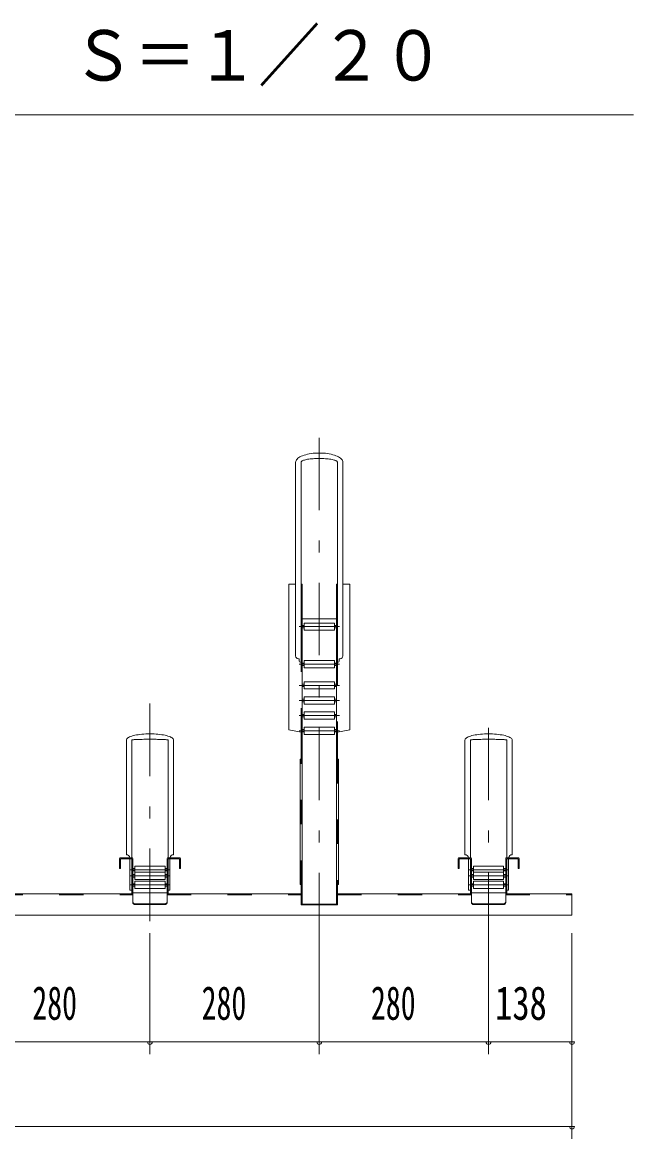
# Model space of a CAD drawing. Units: millimetres, scale not verified. Extents: x -5940 to 5940, y -6448 to 6448.
# Drawn here: x -389 to 622, y -2431 to -584 of the extents above; entities that cross this region are included whole.
import ezdxf
from ezdxf.enums import TextEntityAlignment as Align

# ---------------------------------------------------------------- set-up
doc = ezdxf.new("R2010")
doc.units = ezdxf.units.MM
doc.header["$LTSCALE"] = 10
doc.linetypes.add('USER2', pattern=[10, 4, -6])
doc.linetypes.add('USER3', pattern=[24, 12, -5, 2, -5])
for name, color, linetype, lineweight in [('0-2_2-0BOLD', 7, 'Continuous', 18), ('0-3_2-1HIDDEN', 3, 'USER2', 18), ('0-4_2-2CENTER', 3, 'USER3', 18), ('0-5_2-5DIM', 3, 'Continuous', 18)]:
    doc.layers.add(name, color=color, linetype=linetype, lineweight=lineweight)
doc.styles.add('ＭＳ ゴシック', font='')
doc.styles.get('ＭＳ ゴシック').set_extended_font_data('MS Gothic')

msp = doc.modelspace()

# ---------------------------------------------------------------- linework, layer by layer
at = {"layer": '0-2_2-0BOLD'}
for p, q in [((73.52, -1570.92), (130.32, -1570.92)), ((73.52, -1581.81), (76.92, -1581.81)), ((76.92, -1585.81), (73.52, -1585.81)), ((130.32, -1581.81), (126.92, -1581.81)), ((126.92, -1585.81), (130.32, -1585.81)), ((73.52, -1644.1), (76.92, -1644.1)), ((130.32, -1644.1), (126.92, -1644.1)), ((76.92, -1648.1), (73.52, -1648.1)), ((126.92, -1648.1), (130.32, -1648.1)), ((73.52, -1678.98), (76.92, -1678.98)), ((130.32, -1678.98), (126.92, -1678.98)), ((76.92, -1682.98), (73.52, -1682.98)), ((126.92, -1682.98), (130.32, -1682.98)), ((73.52, -1704.03), (76.92, -1704.03)), ((76.92, -1708.03), (73.52, -1708.03)), ((130.32, -1704.03), (126.92, -1704.03)), ((126.92, -1708.03), (130.32, -1708.03)), ((73.52, -1729.07), (76.92, -1729.07)), ((76.92, -1733.07), (73.52, -1733.07)), ((130.32, -1729.07), (126.92, -1729.07)), ((126.92, -1733.07), (130.32, -1733.07)), ((76.92, -1754.12), (73.52, -1754.12)), ((130.32, -1754.12), (126.92, -1754.12)), ((-217.08, -1771.51), (-217.08, -1961.23)), ((71.92, -1758.53), (73.52, -1758.53)), ((73.52, -1758.12), (76.92, -1758.12)), ((126.92, -1758.12), (130.32, -1758.12)), ((130.32, -1758.53), (131.92, -1758.53)), ((-148.08, -1966.23), (-129.28, -1966.23)), ((-129.28, -1984.23), (-129.28, -1967.83)), ((351.92, -1966.23), (333.12, -1966.23)), ((333.12, -1984.23), (333.12, -1967.83)), ((-203.08, -1984.23), (-206.48, -1984.23)), ((-206.48, -1988.23), (-203.08, -1988.23)), ((-203.08, -1994.23), (-206.48, -1994.23)), ((-203.08, -1990.23), (-153.08, -1990.23)), ((-149.68, -1984.23), (-153.08, -1984.23)), ((-153.08, -1988.23), (-149.68, -1988.23)), ((-153.08, -1994.23), (-149.68, -1994.23)), ((353.52, -1984.23), (356.92, -1984.23)), ((356.92, -1988.23), (353.52, -1988.23)), ((356.92, -1994.23), (353.52, -1994.23)), ((406.92, -1990.23), (356.92, -1990.23)), ((406.92, -1984.23), (410.32, -1984.23)), ((410.32, -1988.23), (406.92, -1988.23)), ((406.92, -1994.23), (410.32, -1994.23)), ((-206.48, -1998.23), (-203.08, -1998.23)), ((-203.08, -2009.23), (-206.48, -2009.23)), ((-206.48, -2013.23), (-203.08, -2013.23)), ((-149.68, -1998.23), (-153.08, -1998.23)), ((-153.08, -2009.23), (-149.68, -2009.23)), ((-149.68, -2013.23), (-153.08, -2013.23)), ((73.52, -2010.66), (70.32, -2010.66)), ((353.52, -1998.23), (356.92, -1998.23)), ((356.92, -2009.23), (353.52, -2009.23)), ((353.52, -2013.23), (356.92, -2013.23)), ((410.32, -1998.23), (406.92, -1998.23)), ((406.92, -2009.23), (410.32, -2009.23)), ((410.32, -2013.23), (406.92, -2013.23)), ((-206.48, -2026.23), (-428.08, -2026.23)), ((-149.68, -2024.63), (-206.48, -2024.63)), ((71.92, -2026.23), (-149.68, -2026.23)), ((353.52, -2026.23), (131.92, -2026.23)), ((410.32, -2024.63), (353.52, -2024.63))]:
    msp.add_line(p, q, dxfattribs=at)
for points in [[(140.92, -1632.39), (140.92, -1311.59), (140.77, -1310.28), (140.33, -1308.97), (139.59, -1307.68), (138.57, -1306.43), (137.26, -1305.21), (135.69, -1304.04), (133.87, -1302.93), (131.79, -1301.88), (129.5, -1300.91), (126.99, -1300.02), (124.29, -1299.22), (121.42, -1298.51), (118.4, -1297.9), (115.26, -1297.4), (112.01, -1297), (108.69, -1296.72), (105.32, -1296.54), (101.92, -1296.49), (98.52, -1296.54), (95.15, -1296.72), (91.82, -1297), (88.58, -1297.4), (85.44, -1297.9), (82.42, -1298.51), (79.55, -1299.22), (76.85, -1300.02), (74.34, -1300.91), (72.04, -1301.88), (69.97, -1302.93), (68.14, -1304.04), (66.57, -1305.21), (65.27, -1306.43), (64.25, -1307.68), (63.51, -1308.97), (63.07, -1310.28), (62.92, -1311.59), (62.92, -1632.39)], [(71.92, -1641.02), (71.92, -1311.59), (72.03, -1311.06), (72.37, -1310.53), (72.94, -1310.01), (73.73, -1309.5), (74.73, -1309.01), (75.94, -1308.54), (77.34, -1308.09), (78.94, -1307.67), (80.7, -1307.28), (82.63, -1306.92), (84.71, -1306.59), (86.92, -1306.31), (89.24, -1306.06), (91.66, -1305.86), (94.15, -1305.69), (96.71, -1305.58), (99.3, -1305.51), (101.92, -1305.49), (104.53, -1305.51), (107.13, -1305.58), (109.68, -1305.69), (112.18, -1305.86), (114.6, -1306.06), (116.92, -1306.31), (119.13, -1306.59), (121.2, -1306.92), (123.13, -1307.28), (124.9, -1307.67), (126.49, -1308.09), (127.9, -1308.54), (129.11, -1309.01), (130.11, -1309.5), (130.9, -1310.01), (131.46, -1310.53), (131.8, -1311.06), (131.92, -1311.59), (131.92, -1641.02)], [(71.92, -1803.25), (71.92, -1758.53), (51.52, -1754.6), (51.52, -1513.46), (62.92, -1513.46)], [(71.92, -1513.46), (73.52, -1513.46), (73.52, -2043.06), (130.32, -2043.06), (130.32, -1513.46), (131.92, -1513.46)], [(140.92, -1513.46), (152.32, -1513.46), (152.32, -1754.6), (131.92, -1758.53), (131.92, -1803.25)], [(67.42, -1636.89), (68.92, -1636.89), (68.92, -1641.02)], [(134.92, -1641.02), (134.92, -1636.89), (136.42, -1636.89)], [(-226.88, -1966.23), (-208.08, -1966.23), (-208.08, -1771.51), (-207.97, -1771.4), (-207.63, -1771.29), (-207.06, -1771.18), (-206.27, -1771.07), (-205.27, -1770.97), (-204.06, -1770.87), (-202.66, -1770.77), (-201.06, -1770.69), (-199.29, -1770.6), (-197.37, -1770.53), (-195.29, -1770.46), (-193.08, -1770.4), (-190.76, -1770.35), (-188.34, -1770.31), (-185.85, -1770.27), (-183.29, -1770.25), (-180.7, -1770.23), (-178.08, -1770.23), (-175.47, -1770.23), (-172.87, -1770.25), (-170.32, -1770.27), (-167.82, -1770.31), (-165.4, -1770.35), (-163.08, -1770.4), (-160.87, -1770.46), (-158.8, -1770.53), (-156.87, -1770.6), (-155.1, -1770.69), (-153.51, -1770.77), (-152.1, -1770.87), (-150.89, -1770.97), (-149.89, -1771.07), (-149.1, -1771.18), (-148.54, -1771.29), (-148.2, -1771.4), (-148.08, -1771.51), (-148.08, -1966.23)], [(-139.08, -1961.23), (-139.08, -1771.51), (-139.23, -1770.61), (-139.67, -1769.72), (-140.41, -1768.85), (-141.43, -1767.99), (-142.74, -1767.16), (-144.31, -1766.37), (-146.14, -1765.61), (-148.21, -1764.9), (-150.5, -1764.24), (-153.01, -1763.63), (-155.71, -1763.09), (-158.58, -1762.61), (-161.6, -1762.19), (-164.74, -1761.85), (-167.99, -1761.58), (-171.31, -1761.38), (-174.68, -1761.27), (-178.08, -1761.23), (-181.48, -1761.27), (-184.85, -1761.38), (-188.18, -1761.58), (-191.42, -1761.85), (-194.56, -1762.19), (-197.58, -1762.61), (-200.45, -1763.09), (-203.15, -1763.63), (-205.66, -1764.24), (-207.96, -1764.9), (-210.03, -1765.61), (-211.86, -1766.37), (-213.43, -1767.16), (-214.73, -1767.99), (-215.75, -1768.85), (-216.49, -1769.72), (-216.93, -1770.61), (-217.08, -1771.51)], [(342.92, -1961.23), (342.92, -1771.51), (343.07, -1770.61), (343.51, -1769.72), (344.25, -1768.85)], [(344.25, -1768.85), (345.27, -1767.99), (346.57, -1767.16), (348.14, -1766.37), (349.97, -1765.61), (352.04, -1764.9), (354.34, -1764.24), (356.85, -1763.63), (359.55, -1763.09), (362.42, -1762.61), (365.44, -1762.19), (368.58, -1761.85), (371.82, -1761.58), (375.15, -1761.38), (378.52, -1761.27), (381.92, -1761.23), (385.32, -1761.27), (388.69, -1761.38), (392.01, -1761.58), (395.26, -1761.85), (398.4, -1762.19), (401.42, -1762.61), (404.29, -1763.09), (406.99, -1763.63), (409.5, -1764.24), (411.79, -1764.9), (413.86, -1765.61), (415.69, -1766.37), (417.26, -1767.16), (418.57, -1767.99), (419.59, -1768.85), (420.33, -1769.72), (420.77, -1770.61), (420.92, -1771.51), (420.92, -1961.23)], [(430.72, -1966.23), (411.92, -1966.23), (411.92, -1771.51), (411.8, -1771.4), (411.46, -1771.29), (410.9, -1771.18), (410.11, -1771.07), (409.11, -1770.97), (407.9, -1770.87), (406.49, -1770.77), (404.9, -1770.69), (403.13, -1770.6), (401.2, -1770.53), (399.13, -1770.46), (396.92, -1770.4), (394.6, -1770.35), (392.18, -1770.31), (389.68, -1770.27), (387.13, -1770.25), (384.53, -1770.23), (381.92, -1770.23), (379.3, -1770.23), (376.71, -1770.25), (374.15, -1770.27), (371.66, -1770.31), (369.24, -1770.35), (366.92, -1770.4), (364.71, -1770.46), (362.63, -1770.53), (360.71, -1770.6), (358.94, -1770.69), (357.34, -1770.77), (355.94, -1770.87), (354.73, -1770.97), (353.73, -1771.07), (352.94, -1771.18), (352.37, -1771.29), (352.03, -1771.4), (351.92, -1771.51), (351.92, -1966.23)], [(70.32, -2010.66), (70.32, -1803.25), (73.52, -1803.25)], [(130.32, -1803.25), (133.52, -1803.25), (133.52, -2010.66), (130.32, -2010.66)], [(-208.08, -2024.63), (-208.08, -1967.83), (-226.88, -1967.83), (-226.88, -1984.23), (-228.48, -1984.23), (-228.48, -1967.83)], [(-211.08, -1967.83), (-211.08, -2020.23), (-208.08, -2020.23)], [(-149.68, -1967.83), (-149.68, -2040.37), (-149.7, -2040.68), (-149.76, -2040.98), (-149.85, -2041.29), (-149.98, -2041.58), (-150.15, -2041.86), (-150.35, -2042.14), (-150.59, -2042.4), (-150.85, -2042.64), (-151.15, -2042.87), (-151.47, -2043.08), (-151.81, -2043.27), (-152.18, -2043.43), (-152.57, -2043.57), (-152.97, -2043.69), (-153.39, -2043.79), (-153.81, -2043.85), (-154.25, -2043.89), (-154.68, -2043.91), (-201.48, -2043.91), (-201.92, -2043.89), (-202.35, -2043.85), (-202.78, -2043.79), (-203.19, -2043.69), (-203.59, -2043.57), (-203.98, -2043.43), (-204.35, -2043.27), (-204.7, -2043.08), (-205.02, -2042.87), (-205.31, -2042.64), (-205.58, -2042.4), (-205.81, -2042.14), (-206.01, -2041.86), (-206.18, -2041.58), (-206.31, -2041.29), (-206.41, -2040.98), (-206.46, -2040.68), (-206.48, -2040.37), (-206.48, -1967.83)], [(-129.28, -1967.83), (-148.08, -1967.83), (-148.08, -2024.63)], [(-148.08, -2020.23), (-145.08, -2020.23), (-145.08, -1967.83)], [(-127.68, -1967.83), (-127.68, -1984.23), (-129.28, -1984.23)], [(331.52, -1967.83), (331.52, -1984.23), (333.12, -1984.23)], [(333.12, -1967.83), (351.92, -1967.83), (351.92, -2024.63)], [(351.92, -2020.23), (348.92, -2020.23), (348.92, -1967.83)], [(353.52, -1967.83), (353.52, -2040.37), (353.54, -2040.68), (353.59, -2040.98), (353.69, -2041.29), (353.82, -2041.58), (353.99, -2041.86), (354.19, -2042.14), (354.42, -2042.4), (354.69, -2042.64), (354.98, -2042.87), (355.3, -2043.08), (355.65, -2043.27), (356.02, -2043.43), (356.41, -2043.57), (356.81, -2043.69), (357.22, -2043.79), (357.65, -2043.85), (358.08, -2043.89), (358.52, -2043.91), (405.32, -2043.91), (405.75, -2043.89), (406.19, -2043.85), (406.61, -2043.79), (407.03, -2043.69), (407.43, -2043.57), (407.82, -2043.43), (408.19, -2043.27), (408.53, -2043.08), (408.85, -2042.87), (409.15, -2042.64), (409.41, -2042.4), (409.65, -2042.14), (409.85, -2041.86), (410.02, -2041.58), (410.15, -2041.29), (410.24, -2040.98), (410.3, -2040.68), (410.32, -2040.37), (410.32, -1967.83)], [(414.92, -1967.83), (414.92, -2020.23), (411.92, -2020.23)], [(411.92, -2024.63), (411.92, -1967.83), (430.72, -1967.83), (430.72, -1984.23), (432.32, -1984.23), (432.32, -1967.83)], [(131.92, -2010.66), (131.92, -2044.28), (71.92, -2044.28), (71.92, -2010.66)], [(-1326.48, -2026.23), (-1436.08, -2026.23), (-1436.08, -2061.23), (519.92, -2061.23), (519.92, -2026.23), (410.32, -2026.23)], [(-149.68, -2039.24), (-149.7, -2039.55), (-149.76, -2039.85), (-149.85, -2040.15), (-149.98, -2040.45), (-150.15, -2040.73), (-150.35, -2041.01), (-150.59, -2041.27), (-150.85, -2041.51), (-151.15, -2041.74), (-151.47, -2041.95), (-151.81, -2042.13), (-152.18, -2042.3), (-152.57, -2042.44), (-152.97, -2042.56), (-153.39, -2042.65), (-153.81, -2042.72), (-154.25, -2042.76), (-154.68, -2042.77), (-201.48, -2042.77), (-201.92, -2042.76), (-202.35, -2042.72), (-202.78, -2042.65), (-203.19, -2042.56), (-203.59, -2042.44), (-203.98, -2042.3), (-204.35, -2042.13), (-204.7, -2041.95), (-205.02, -2041.74), (-205.31, -2041.51), (-205.58, -2041.27), (-205.81, -2041.01), (-206.01, -2040.73), (-206.18, -2040.45), (-206.31, -2040.15), (-206.41, -2039.85), (-206.46, -2039.55), (-206.48, -2039.24)], [(353.52, -2039.24), (353.54, -2039.55), (353.59, -2039.85), (353.69, -2040.15), (353.82, -2040.45), (353.99, -2040.73), (354.19, -2041.01), (354.42, -2041.27), (354.69, -2041.51), (354.98, -2041.74), (355.3, -2041.95), (355.65, -2042.13), (356.02, -2042.3), (356.41, -2042.44), (356.81, -2042.56), (357.22, -2042.65), (357.65, -2042.72), (358.08, -2042.76), (358.52, -2042.77), (405.32, -2042.77), (405.75, -2042.76), (406.19, -2042.72), (406.61, -2042.65), (407.03, -2042.56), (407.43, -2042.44), (407.82, -2042.3), (408.19, -2042.13), (408.53, -2041.95), (408.85, -2041.74), (409.15, -2041.51), (409.41, -2041.27), (409.65, -2041.01), (409.85, -2040.73), (410.02, -2040.45), (410.15, -2040.15), (410.24, -2039.85), (410.3, -2039.55), (410.32, -2039.24)]]:
    msp.add_lwpolyline(points, dxfattribs=at)
for points in [[(76.92, -1589.8), (126.92, -1589.8), (126.92, -1577.81), (76.92, -1577.81)], [(76.92, -1652.1), (76.92, -1640.1), (126.92, -1640.1), (126.92, -1652.1)], [(76.92, -1686.98), (126.92, -1686.98), (126.92, -1674.99), (76.92, -1674.99)], [(76.92, -1712.03), (76.92, -1700.03), (126.92, -1700.03), (126.92, -1712.03)], [(76.92, -1737.07), (126.92, -1737.07), (126.92, -1725.07), (76.92, -1725.07)], [(76.92, -1750.12), (76.92, -1762.12), (126.92, -1762.12), (126.92, -1750.12)], [(-203.08, -1980.23), (-203.08, -2002.23), (-153.08, -2002.23), (-153.08, -1980.23)], [(406.92, -1980.23), (356.92, -1980.23), (356.92, -2002.23), (406.92, -2002.23)], [(-153.08, -2005.23), (-153.08, -2017.23), (-203.08, -2017.23), (-203.08, -2005.23)], [(356.92, -2005.23), (406.92, -2005.23), (406.92, -2017.23), (356.92, -2017.23)]]:
    msp.add_lwpolyline(points, close=True, dxfattribs=at)
for centre, radius, start, end in [((67.42, -1632.39), 4.5, 180, 270), ((70.42, -1641.02), 1.5, 180, 0), ((133.42, -1641.02), 1.5, 180, 0), ((136.42, -1632.39), 4.5, 270, 0), ((-226.88, -1967.83), 1.6, 90, 180), ((-217.8, -1968.19), 7, 16.28546, 84.10339), ((-208.08, -1967.83), 1.6, 0, 90), ((-148.08, -1967.83), 1.6, 90, 180), ((-138.36, -1968.19), 7, 95.89659, 163.71452), ((-129.28, -1967.83), 1.6, 0, 90), ((333.12, -1967.83), 1.6, 90, 180), ((342.2, -1968.19), 7, 16.28546, 84.10339), ((351.92, -1967.83), 1.6, 0, 90), ((411.92, -1967.83), 1.6, 90, 180), ((421.64, -1968.19), 7, 95.89659, 163.71452), ((430.72, -1967.83), 1.6, 0, 90), ((-206.48, -2024.63), 1.6, 180, 270), ((-149.68, -2024.63), 1.6, 270, 0), ((353.52, -2024.63), 1.6, 180, 270), ((410.32, -2024.63), 1.6, 270, 0)]:
    msp.add_arc(centre, radius, start, end, dxfattribs=at)
at = {"layer": '0-3_2-1HIDDEN'}
for p, q in [((71.92, -1758.53), (71.92, -1641.02)), ((131.92, -1641.02), (131.92, -1758.53)), ((71.92, -2010.66), (71.92, -1803.25)), ((131.92, -1803.25), (131.92, -2010.66)), ((-428.08, -2027.83), (-206.48, -2027.83)), ((-149.68, -2027.83), (71.92, -2027.83)), ((131.92, -2027.83), (353.52, -2027.83)), ((410.32, -2027.83), (519.92, -2027.83))]:
    msp.add_line(p, q, dxfattribs=at)
at = {"layer": '0-4_2-2CENTER'}
for p, q in [((101.92, -2111.23), (101.92, -1246.49)), ((135.32, -1583.81), (68.52, -1583.81)), ((68.52, -1646.1), (135.32, -1646.1)), ((68.52, -1680.98), (135.32, -1680.98)), ((-178.08, -1711.23), (-178.08, -2111.23)), ((135.32, -1706.03), (68.52, -1706.03)), ((381.92, -2111.23), (381.92, -1711.23)), ((68.52, -1731.07), (135.32, -1731.07)), ((135.32, -1756.12), (68.52, -1756.12)), ((-211.48, -1986.23), (-144.68, -1986.23)), ((348.52, -1986.23), (415.32, -1986.23)), ((-144.68, -1996.23), (-211.48, -1996.23)), ((-211.48, -2011.23), (-144.68, -2011.23)), ((415.32, -1996.23), (348.52, -1996.23)), ((348.52, -2011.23), (415.32, -2011.23))]:
    msp.add_line(p, q, dxfattribs=at)
at = {"layer": '0-5_2-5DIM'}
for p, q in [((-1538.08, -736.61), (621.92, -736.61)), ((-178.08, -2091.23), (-178.08, -2291.23)), ((101.92, -2291.23), (101.92, -2091.23)), ((381.92, -2291.23), (381.92, -2091.23)), ((519.92, -2091.23), (519.92, -2431.23)), ((-1436.08, -2271.23), (519.92, -2271.23)), ((-174.08, -2271.23), (-182.08, -2271.23)), ((105.92, -2271.23), (97.92, -2271.23)), ((385.92, -2271.23), (377.92, -2271.23)), ((523.92, -2271.23), (515.92, -2271.23)), ((519.92, -2411.23), (-1436.08, -2411.23)), ((523.92, -2411.23), (515.92, -2411.23))]:
    msp.add_line(p, q, dxfattribs=at)
for centre in [(-178.08, -2271.23), (101.92, -2271.23), (381.92, -2271.23), (519.92, -2271.23), (519.92, -2411.23)]:
    msp.add_arc(centre, 4, 180, 0, dxfattribs=at)

# ---------------------------------------------------------------- texts
at = {"layer": '0-5_2-5DIM', "color": 7, "style": 'ＭＳ ゴシック'}
for s, height, width, p in [('ＣＬＢ－２８７\u3000平面図\u3000Ｓ＝１／２０', 83.58, 0.9, (-1538.08, -705.21)), ('280', 55.72, 0.65, (-372.58, -2251.23)), ('280', 55.72, 0.65, (-92.58, -2251.23)), ('280', 55.72, 0.65, (187.42, -2251.23)), ('138', 55.72, 0.75, (392.93, -2251.23))]:
    msp.add_text(s, height=height, dxfattribs=dict(at, width=width)).set_placement(p, align=Align.BOTTOM_LEFT)

doc.saveas('drawing.dxf')
